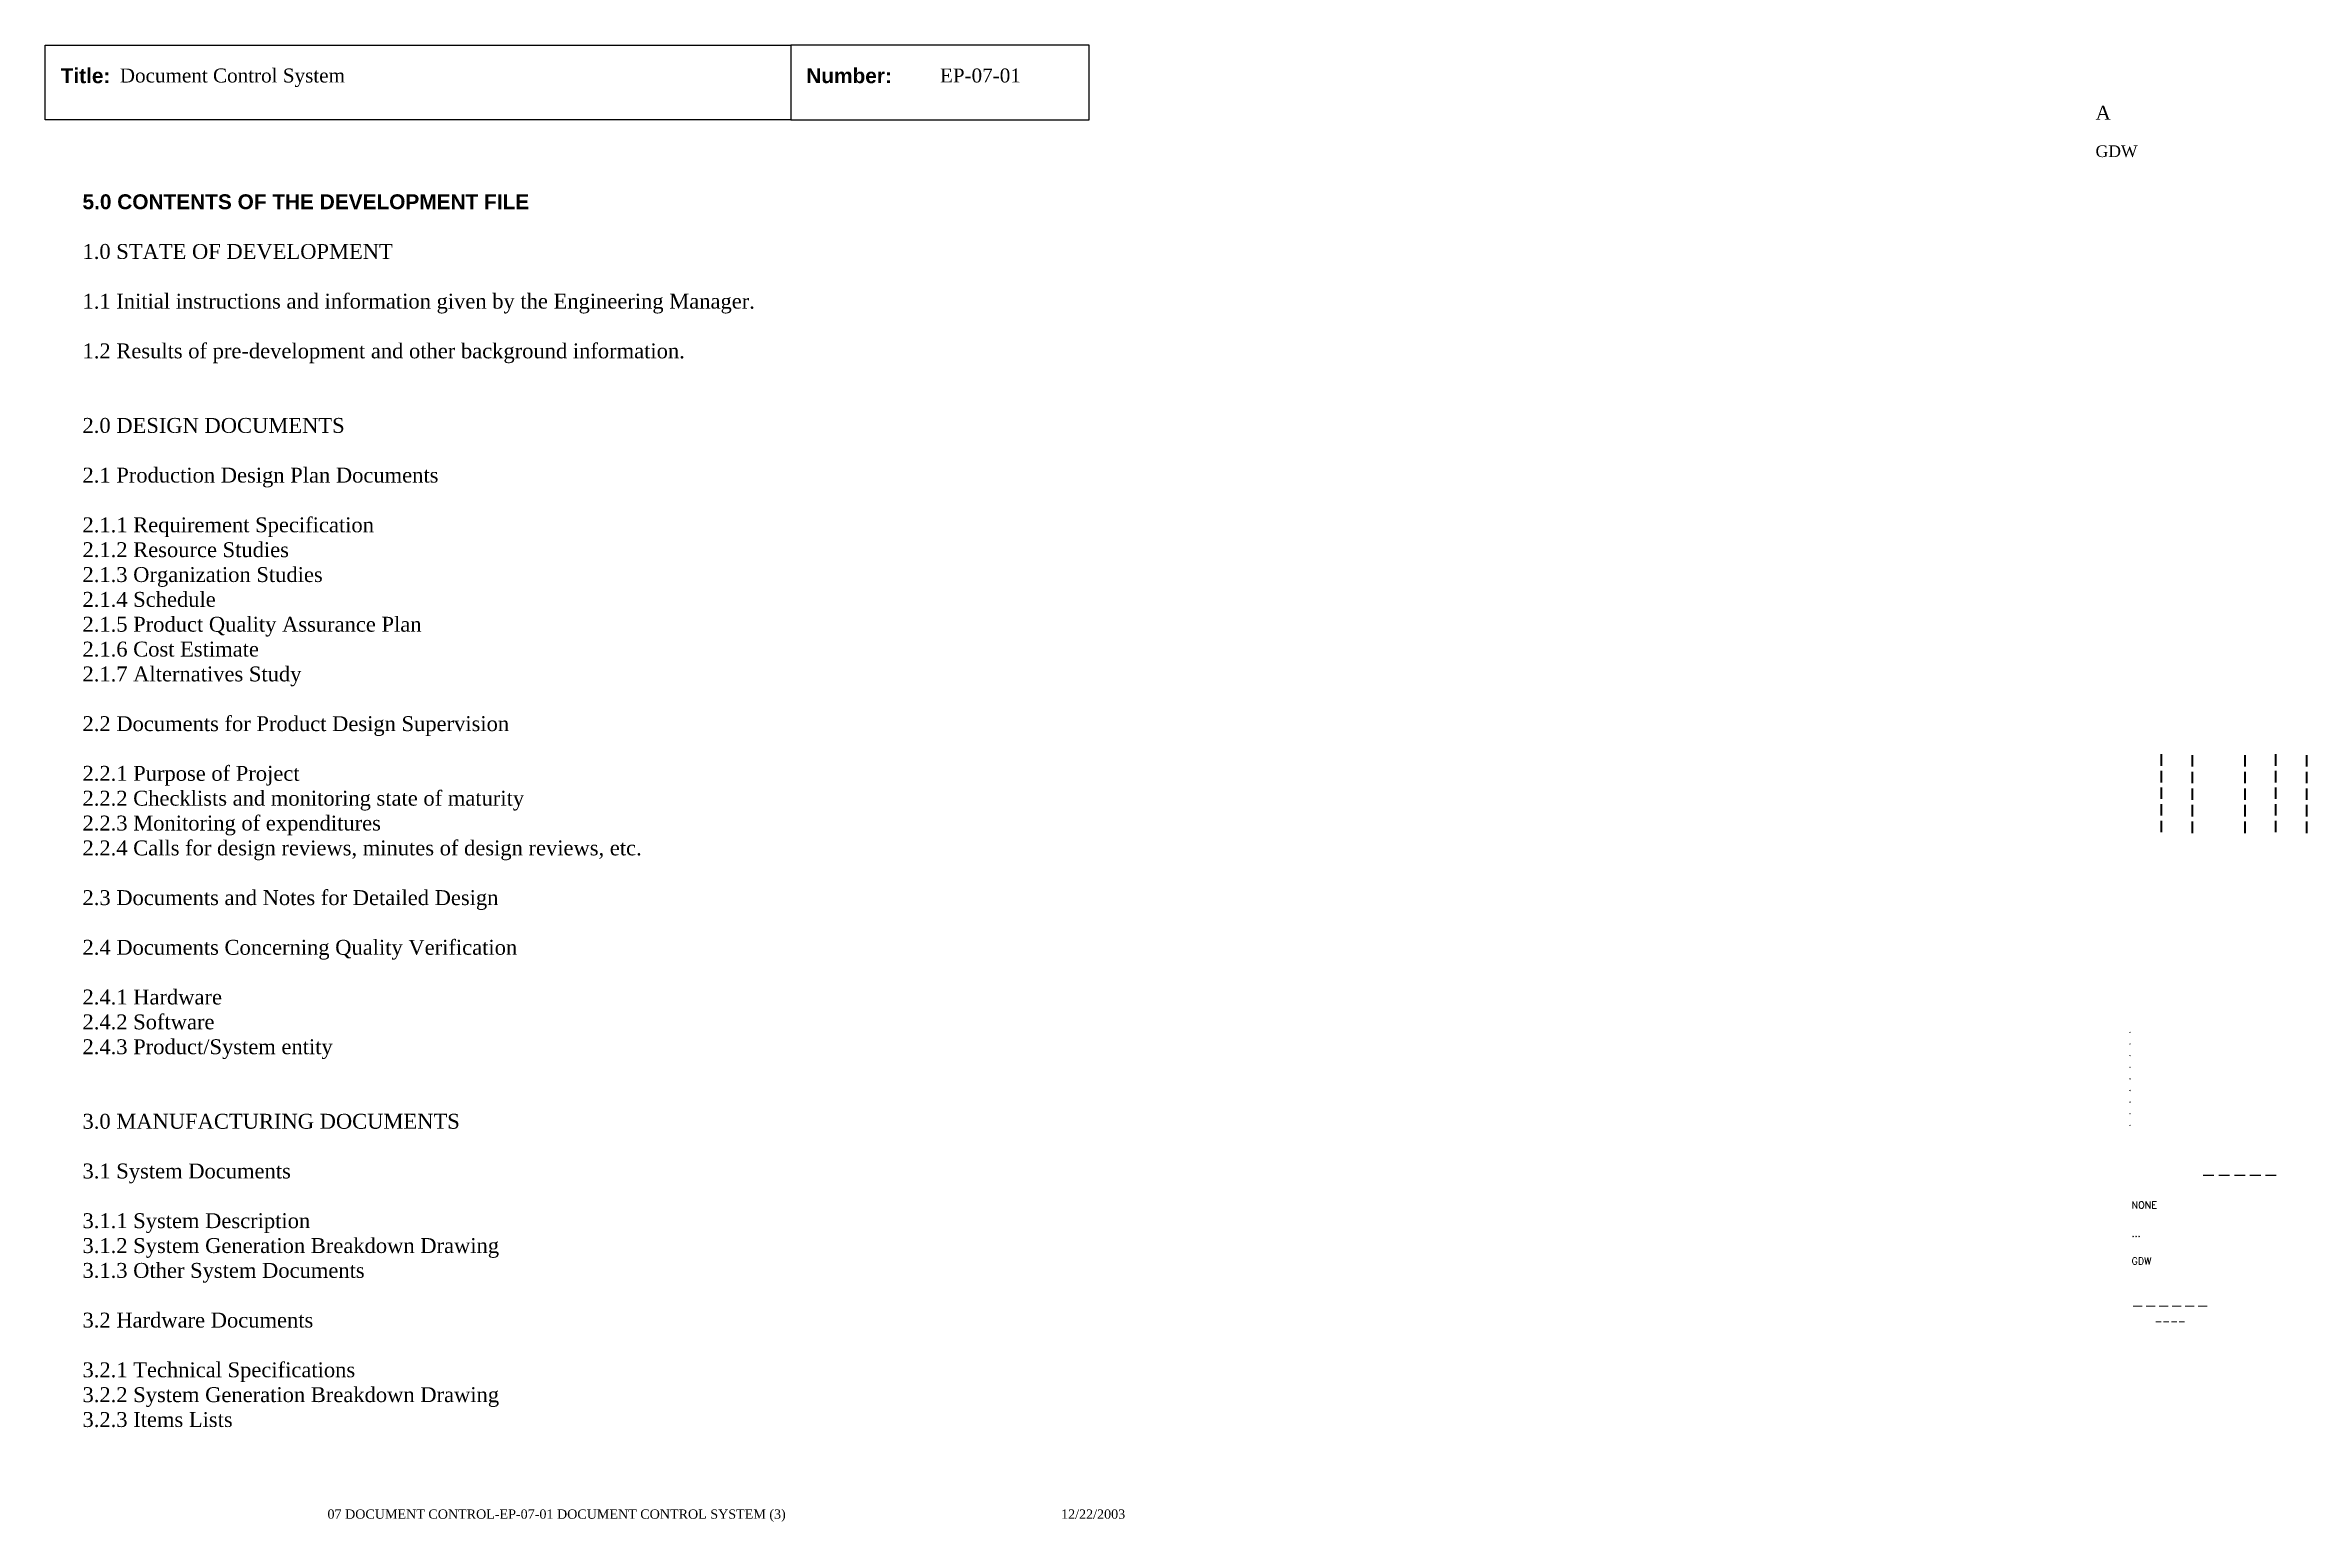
# Paper-space layout 'EP-07-01 Document Control System (3)' of a CAD drawing. Header units: inches. Extents: x 1 to 31.3, y 0.2 to 20.
import ezdxf
from ezdxf.enums import TextEntityAlignment as Align

# ---------------------------------------------------------------- set-up
doc = ezdxf.new("R2010")
doc.units = ezdxf.units.IN
doc.header["$MEASUREMENT"] = 0
doc.layers.add('TitleBlock_Attributes', color=40, linetype='Continuous', plot=False)
doc.layers.add('TitleBlock_Atts_Print', color=1, linetype='Continuous')
doc.styles.get("Standard").update_dxf_attribs({"font": 'simplex.shx'})
doc.styles.add('style1', font='TIMES.TTF')
doc.styles.add('styleAtt', font='TIMES.TTF')
doc.styles.add('TBBIGTEXT', font='complex.shx')

# ---------------------------------------------------------------- blocks, each defined once
blk = doc.blocks.new('Test1')
at = {"layer": 'TitleBlock_Attributes', "style": 'TBBIGTEXT', "width": 0.8}
for tag, p, height in [('SideLine1', (29.492, 9.408), 0.25), ('SideLine2', (29.906, 9.396), 0.25), ('SideLine3', (30.612, 9.396), 0.25), ('SideLine4', (31.026, 9.408), 0.25), ('SideLine5', (31.44, 9.396), 0.25), ('File-Layout', (28.803, 3.641), 0.125)]:
    blk.add_attdef(tag, p, '', height=height, rotation=90, dxfattribs=at)
at = {"layer": 'TitleBlock_Attributes'}
for tag, p, height in [('REV1', (28.947, 6.754), 0.0625), ('REV2', (28.947, 6.598), 0.0625), ('REV3', (28.947, 6.442), 0.0625), ('REV4', (28.947, 6.286), 0.0625), ('REV5', (28.947, 6.13), 0.0625), ('REV6', (28.947, 5.974), 0.0625), ('REV7', (28.947, 5.818), 0.0625), ('REV8', (28.947, 5.662), 0.0625), ('REV9', (28.947, 5.506), 0.0625), ('SCALE', (28.983, 4.394), 0.0938), ('INCHARGE', (28.983, 4.016), 0.0938), ('DRW', (28.983, 3.641), 0.0938)]:
    blk.add_attdef(tag, p, '', height=height, dxfattribs=at)
at = {"layer": 'TitleBlock_Attributes', "style": 'TBBIGTEXT'}
for tag, height, p in [('PROJNUM', 0.188, (30.434, 4.761)), ('DWG_NUM', 0.156, (31.168, 4.127)), ('CUSTOMER', 0.156, (29.501, 3.017)), ('LOCATION', 0.0938, (29.501, 2.835)), ('DESC_1', 0.188, (29.501, 2.412)), ('DESC_2', 0.188, (29.501, 2.1)), ('DESC_3', 0.188, (29.501, 1.787))]:
    blk.add_attdef(tag, text='', height=height, dxfattribs=at).set_placement(p, align=Align.CENTER)
at = {"layer": 'TitleBlock_Attributes'}
blk.add_attdef('DRW_DATE', text='', height=0.0938, dxfattribs=at).set_placement((31.149, 3.648), align=Align.CENTER)

psp = doc.layouts.new('EP-07-01 Document Control System (3)')

# ---------------------------------------------------------------- linework, layer by layer
for points in [[(1, 20), (11, 20), (11, 19), (1, 19)], [(11, 19), (15, 19), (15, 20), (11, 20)]]:
    psp.add_lwpolyline(points, close=True)

# ---------------------------------------------------------------- block references
ref = psp.add_blockref('Test1', (0, 0))
ref.add_attrib('CUSTOMER', '------', dxfattribs={"layer": 'TitleBlock_Attributes', "height": 0.1562, "style": 'TBBIGTEXT'}).set_placement((29.501, 3.017), align=Align.CENTER)
ref.add_attrib('LOCATION', '----', dxfattribs={"layer": 'TitleBlock_Attributes', "height": 0.0938, "style": 'TBBIGTEXT'}).set_placement((29.501, 2.835), align=Align.CENTER)
ref.add_attrib('DESC_1', 'Document Control System', (2, 19.5), dxfattribs={"layer": 'TitleBlock_Atts_Print', "height": 0.1875, "style": 'styleAtt'})
ref.add_attrib('DESC_2', 'EP-07-01', (13, 19.5), dxfattribs={"layer": 'TitleBlock_Atts_Print', "height": 0.1875, "style": 'styleAtt'})
ref.add_attrib('DESC_3', 'A', (28.5, 19), dxfattribs={"layer": 'TitleBlock_Attributes', "height": 0.188, "style": 'styleAtt'})
ref.add_attrib('PROJNUM', '-----', dxfattribs={"layer": 'TitleBlock_Attributes', "height": 0.1875, "style": 'TBBIGTEXT'}).set_placement((30.434, 4.761), align=Align.CENTER)
ref.add_attrib('DWG_NUM', 'GDW', (28.5, 18.5), dxfattribs={"layer": 'TitleBlock_Attributes', "height": 0.1562, "style": 'styleAtt'})
ref.add_attrib('DRW_DATE', '12/22/2003', dxfattribs={"layer": 'TitleBlock_Atts_Print', "height": 0.125, "style": 'styleAtt'}).set_placement((15.055, 0.232), align=Align.CENTER)
ref.add_attrib('DRW', 'GDW', (28.983, 3.641), dxfattribs={"layer": 'TitleBlock_Attributes', "height": 0.0938})
ref.add_attrib('INCHARGE', '...', (28.983, 4.016), dxfattribs={"layer": 'TitleBlock_Attributes', "height": 0.0938})
ref.add_attrib('SCALE', 'NONE', (28.983, 4.394), dxfattribs={"layer": 'TitleBlock_Attributes', "height": 0.0938})
ref.add_attrib('REV1', '.', (28.947, 6.754), dxfattribs={"layer": 'TitleBlock_Attributes', "height": 0.0625})
ref.add_attrib('REV2', '.', (28.947, 6.598), dxfattribs={"layer": 'TitleBlock_Attributes', "height": 0.0625})
ref.add_attrib('REV3', '.', (28.947, 6.442), dxfattribs={"layer": 'TitleBlock_Attributes', "height": 0.0625})
ref.add_attrib('REV4', '.', (28.947, 6.286), dxfattribs={"layer": 'TitleBlock_Attributes', "height": 0.0625})
ref.add_attrib('REV5', '.', (28.947, 6.13), dxfattribs={"layer": 'TitleBlock_Attributes', "height": 0.0625})
ref.add_attrib('REV6', '.', (28.947, 5.974), dxfattribs={"layer": 'TitleBlock_Attributes', "height": 0.0625})
ref.add_attrib('REV7', '.', (28.947, 5.818), dxfattribs={"layer": 'TitleBlock_Attributes', "height": 0.0625})
ref.add_attrib('REV8', '.', (28.947, 5.662), dxfattribs={"layer": 'TitleBlock_Attributes', "height": 0.0625})
ref.add_attrib('REV9', '.', (28.947, 5.506), dxfattribs={"layer": 'TitleBlock_Attributes', "height": 0.0625})
ref.add_attrib('SideLine1', '-----', (29.492, 9.408), dxfattribs={"layer": 'TitleBlock_Attributes', "height": 0.25, "rotation": 90, "style": 'TBBIGTEXT', "width": 0.8})
ref.add_attrib('SideLine2', '-----', (29.906, 9.396), dxfattribs={"layer": 'TitleBlock_Attributes', "height": 0.25, "rotation": 90, "style": 'TBBIGTEXT', "width": 0.8})
ref.add_attrib('SideLine3', '-----', (30.612, 9.396), dxfattribs={"layer": 'TitleBlock_Attributes', "height": 0.25, "rotation": 90, "style": 'TBBIGTEXT', "width": 0.8})
ref.add_attrib('SideLine4', '-----', (31.026, 9.408), dxfattribs={"layer": 'TitleBlock_Attributes', "height": 0.25, "rotation": 90, "style": 'TBBIGTEXT', "width": 0.8})
ref.add_attrib('SideLine5', '-----', (31.44, 9.396), dxfattribs={"layer": 'TitleBlock_Attributes', "height": 0.25, "rotation": 90, "style": 'TBBIGTEXT', "width": 0.8})
ref.add_attrib('File-Layout', '07 DOCUMENT CONTROL-EP-07-01 DOCUMENT CONTROL SYSTEM (3)', dxfattribs={"layer": 'TitleBlock_Atts_Print', "height": 0.125, "style": 'styleAtt'}).set_placement((7.859, 0.232), align=Align.CENTER)

# ---------------------------------------------------------------- texts
at = {"color": 5, "char_height": 0.2, "width": 2, "attachment_point": 1, "line_spacing_factor": 1.5, "style": 'style1'}
for s, insert in [('{\\fArial|b1|i0|c0|p34;Title:}', (1.207, 19.691)), ('{\\fArial|b1|i0|c0|p34;Number:}', (11.207, 19.691))]:
    psp.add_mtext(s, dxfattribs=dict(at, insert=insert))
at = {"color": 5, "insert": (1.5, 18), "char_height": 0.2, "width": 13, "attachment_point": 1, "style": 'style1'}
psp.add_mtext('{\\fArial|b1|i0|c0|p34;5.0 CONTENTS OF THE DEVELOPMENT FILE\\P\\P}1.0 STATE OF DEVELOPMENT\\P\\P1.1 Initial instructions and information given by the Engineering Manager.\\P\\P1.2 Results of pre-development and other background information.\\P\\P\\P2.0 DESIGN DOCUMENTS\\P\\P2.1 Production Design Plan Documents\\P\\P2.1.1 Requirement Specification\\P2.1.2 Resource Studies\\P2.1.3 Organization Studies\\P2.1.4 Schedule\\P2.1.5 Product Quality Assurance Plan\\P2.1.6 Cost Estimate\\P2.1.7 Alternatives Study\\P\\P2.2 Documents for Product Design Supervision\\P\\P2.2.1 Purpose of Project\\P2.2.2 Checklists and monitoring state of maturity\\P2.2.3 Monitoring of expenditures\\P2.2.4 Calls for design reviews, minutes of design reviews, etc.\\P\\P2.3 Documents and Notes for Detailed Design\\P\\P2.4 Documents Concerning Quality Verification\\P\\P2.4.1 Hardware\\P2.4.2 Software\\P2.4.3 Product/System entity\\P\\P\\P3.0 MANUFACTURING DOCUMENTS\\P\\P3.1 System Documents\\P\\P3.1.1 System Description\\P3.1.2 System Generation Breakdown Drawing\\P3.1.3 Other System Documents\\P\\P3.2 Hardware Documents\\P\\P3.2.1 Technical Specifications\\P3.2.2 System Generation Breakdown Drawing\\P3.2.3 Items Lists', dxfattribs=at)

doc.saveas('drawing.dxf')
